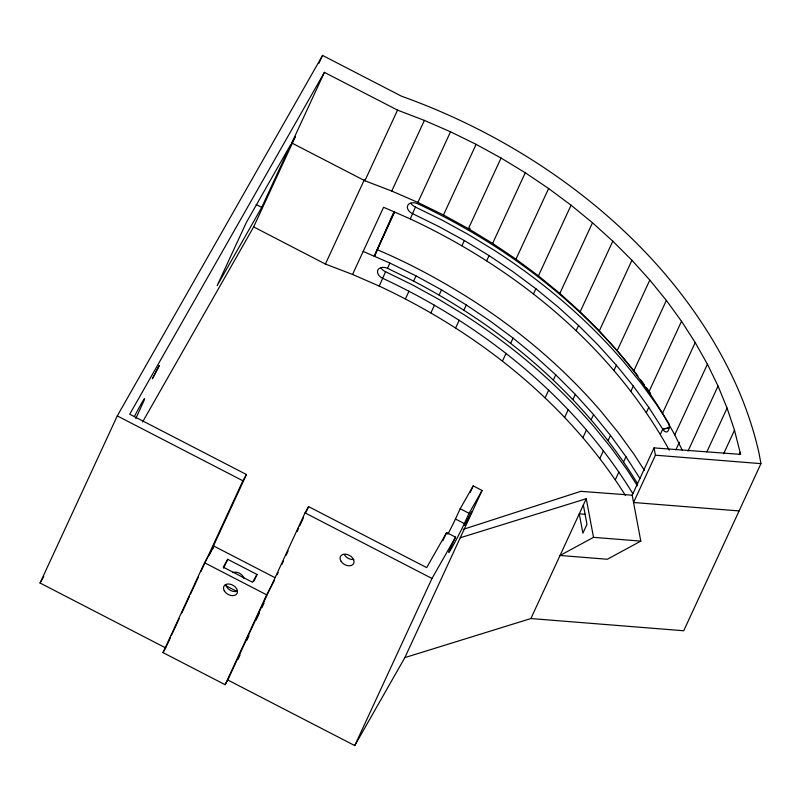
<?xml version="1.0" encoding="UTF-8"?>
<svg xmlns="http://www.w3.org/2000/svg" width="801" height="801" viewBox="0 0 801 801"><rect width="100%" height="100%" fill="white"/><g stroke="black" fill="none" stroke-linecap="round" stroke-linejoin="round"><path stroke-width="1.2" d="M644.495 470.547L634.082 454.377L618.262 432.59L600.99 411.334A473.822 340.836 24.8 0 0 470.938 299.314C440.971 280.43 409.742 263.439 377.091 249.642L394.352 212.285L374.347 256.3L376.63 250.753M381.056 267.965A8 5.557 22.4 0 0 385.561 271.709L379.243 286.087C477.756 332.175 566.998 402.613 625.331 495.288M410.923 203.324A8 5.557 22.4 0 0 415.429 207.059L410.282 218.923C516.325 268.565 612.164 346.663 669.266 450.132M374.347 256.3L393.932 211.734L410.282 218.923M227.804 680.009L225.131 684.705L162.993 652.605L165.667 647.909L40.05 583.018L117.276 415.899L322.553 55.419L401.561 96.23A473.822 340.836 24.8 0 1 664.66 273.531C693.185 307.053 717.706 344.09 735.899 384.23A473.822 340.836 24.8 0 1 759.068 453.416L760.95 463.639L683.724 630.757L530.893 618.542L404.865 657.601L354.753 745.581L227.804 680.009L305.031 512.88L308.595 506.622L426.673 567.609L446.638 532.545L455.519 537.131L450.783 547.373A19.004 0.801 -62.7 0 0 452.024 547.463A19.004 0.801 -62.7 0 0 464.33 523.584L469.066 513.331L482.082 490.472L473.211 485.887L460.195 508.745L455.459 518.998A19.004 0.801 -62.7 0 1 447.839 534.247M135.759 418.573L142.548 403.864A20.005 0.851 -62.7 0 0 143.529 399.949A20.005 0.851 -62.7 0 0 134.498 416.33M318.898 63.319L322.553 55.419M261.727 207.369L290.873 144.31L246.287 222.598L217.141 285.667L261.727 207.369L256.18 204.505M682.222 450.142L674.772 434.833L662.577 413.206L648.88 391.919L633.721 371.053L617.181 350.688L599.298 330.913L580.164 311.789L559.849 293.406L538.432 275.844L515.994 259.144L492.625 243.404L468.425 228.665L443.474 214.988L417.892 202.433L391.759 191.049L364.896 180.756L291.764 142.978L324.395 72.35L397.536 110.127L424.4 120.41L450.522 131.795L476.114 144.35L501.056 158.027L525.266 172.766L548.625 188.515L571.063 205.206L592.49 222.778L612.805 241.161L631.939 260.275L649.811 280.06L666.362 300.415L681.521 321.281L695.218 342.568L707.413 364.195L718.046 386.072L727.088 408.11L734.497 430.237L740.615 454.387L654.037 447.899L632.189 495.198L640.8 541.116L607.308 559.248L560.029 555.473L593.521 537.341L640.8 541.116M142.558 422.007L253.657 226.903L295.329 136.721L291.764 142.978M253.657 226.903L325.386 264.05L364.455 179.504M364.896 180.756L397.536 110.127M162.993 652.605L204.515 562.733L213.967 546.142L275.003 577.671M165.667 647.909L170.343 637.796M171.374 635.553L179.164 618.702M181.757 613.085L189.547 596.234M190.578 593.982L198.368 577.141M200.961 571.524L242.893 480.78L246.458 474.522L129.712 414.217L324.395 72.35M209.191 555.163L246.458 474.522M212.405 549.526L213.967 546.142M325.386 264.05L352.54 274.453L383.579 207.279L393.932 211.734M391.759 191.049L424.4 120.41M223.639 568.149L227.714 559.318L257.011 574.457L253.957 581.075M632.9 493.776C574.477 398.217 483.604 325.426 382.818 278.358A8 5.557 22.4 0 1 377.812 270.117A8 5.557 22.4 0 1 387.484 268.275L389.887 263.068L363.173 251.434M417.892 202.433L450.522 131.795M225.131 684.705L266.663 594.833L274.473 580.465M237.937 659.533L240.03 655.018M246.808 640.339L248.901 635.824M256.2 620.014L259.334 613.236M261.947 607.589L264.03 603.073M277.096 574.788L278.147 572.515M281.822 564.565L283.404 561.151M286.027 555.473L288.12 550.928M297.051 531.614L298.623 528.209M299.674 525.937L303.349 517.987M305.972 512.3L308.595 506.622M443.474 214.988L476.114 144.35M405.396 298.913L408.971 291.194M637.566 483.694C584.319 396.445 503.679 328.19 413.626 281.101L416.039 275.894L389.887 263.068M468.425 228.665L501.056 158.027M430.898 312.891L434.462 305.171M439.128 295.078L441.531 289.872L416.039 275.894M461.927 245.727L464.33 240.53L438.838 226.553L412.685 213.717A8 5.557 22.4 0 1 407.689 205.477A8 5.557 22.4 0 1 417.351 203.624C502.597 243.384 580.134 301.376 637.946 375.969M468.996 230.438L470.017 228.225M492.625 243.404L525.266 172.766M455.629 327.959L459.203 320.23M463.859 310.147L466.262 304.941L441.531 289.872M486.668 260.796L489.071 255.589L464.33 240.53M515.994 259.144L548.625 188.515M538.432 275.844L571.063 205.206M502.447 361.111L506.012 353.391M510.678 343.299L513.081 338.092L490.152 321.031L466.262 304.941M533.476 293.947L535.879 288.74L512.95 271.689L489.071 255.589M442.853 540.745L446.638 532.545M559.849 293.406L592.49 222.778M470.217 492.365L473.211 485.887M354.753 745.581L431.979 578.462L455.519 537.131M404.865 657.601L482.082 490.472M580.164 311.789L612.805 241.161M545.101 397.857L548.665 390.127M553.331 380.044L555.734 374.838L534.968 356.055L513.081 338.092M576.139 330.693L578.542 325.486L557.776 306.703L535.879 288.74M599.298 330.913L631.939 260.275M564.655 417.391L568.229 409.671M572.885 399.579L575.288 394.372L555.734 374.838M617.181 350.688L649.811 280.06M582.928 437.616L586.492 429.887M591.158 419.794L593.561 414.588L575.288 394.372M613.966 370.442L616.37 365.246L598.097 345.031L578.542 325.486M633.721 371.053L666.362 300.415M599.839 458.422L603.413 450.703M608.069 440.61L610.472 435.404L593.561 414.588M630.878 391.258L633.281 386.052L616.37 365.246M530.893 618.542L586.262 498.713L460.225 537.771M648.88 391.919L681.521 321.281M615.328 479.749L618.903 472.029M623.558 461.937L625.961 456.73L610.472 435.404M646.367 412.585L648.77 407.379L633.281 386.052M662.577 413.206L695.218 342.568M660.364 434.342L662.767 429.136L668.785 427.794M674.772 434.833L707.413 364.195M675.864 449.862L679.408 442.192M687.999 451.103L718.046 386.072M706.882 451.834L727.088 408.11M723.613 453.777L734.497 430.237M739.203 454.588L740.234 452.345M654.037 447.899L655.418 455.198L633.541 502.497L739.093 510.938M40.05 583.018L43.765 576.5M227.714 559.318L223.259 567.148L252.555 582.277L257.011 574.457M463.228 529.351L580.775 491.343L632.189 495.198M232.59 572.585C237.156 570.933 242.693 573.987 244.125 578.542M648.77 407.379L662.767 429.136L668.885 427.964M655.418 455.198L760.95 463.639M585.481 514.342L579.263 513.852L582.898 533.166L586.973 524.335L583.348 505.02M352.54 274.453L379.243 286.087M415.429 207.059L442.432 220.305L468.475 234.583L493.746 249.962A473.822 340.836 24.8 0 1 623.789 361.982L641.07 383.248L656.89 405.026L669.246 424.23M385.561 271.709L412.555 284.946L438.868 299.384L463.879 314.603A473.822 340.836 24.8 0 1 593.921 426.623L611.193 447.889L627.023 469.676L637.426 485.837M387.484 268.275L413.626 281.101M460.195 508.745L469.066 513.331M455.459 518.998L464.33 523.584M117.276 415.899L242.893 480.78M305.031 512.88L431.979 578.462M204.515 562.733L266.663 594.833M225.111 585.321L237.046 591.478M640.76 379.844L644.274 384.69M646.387 387.594L650.612 393.411M625.961 456.73L639.969 478.487M586.262 498.713L593.521 537.341M353.782 559.488A7.499 5.196 29.7 0 1 344.36 554.632M237.476 591.098A7.499 5.196 29.7 0 1 225.952 585.141M669.165 424.82A8 3.925 79.1 0 1 667.373 431.629A8 3.925 79.1 0 1 662.767 429.136M152.41 378.683L159.259 365.586L152.41 378.683M464.75 525.236L471.589 512.129L464.75 525.236M340.795 560.89A7.499 5.196 29.7 0 0 352.921 564.525A7.499 5.196 29.7 0 0 347.434 554.522A7.499 5.196 29.7 0 0 340.795 560.89M224.24 590.737A7.499 5.196 29.7 0 0 236.355 594.372A7.499 5.196 29.7 0 0 230.878 584.36A7.499 5.196 29.7 0 0 224.24 590.737"/></g></svg>
